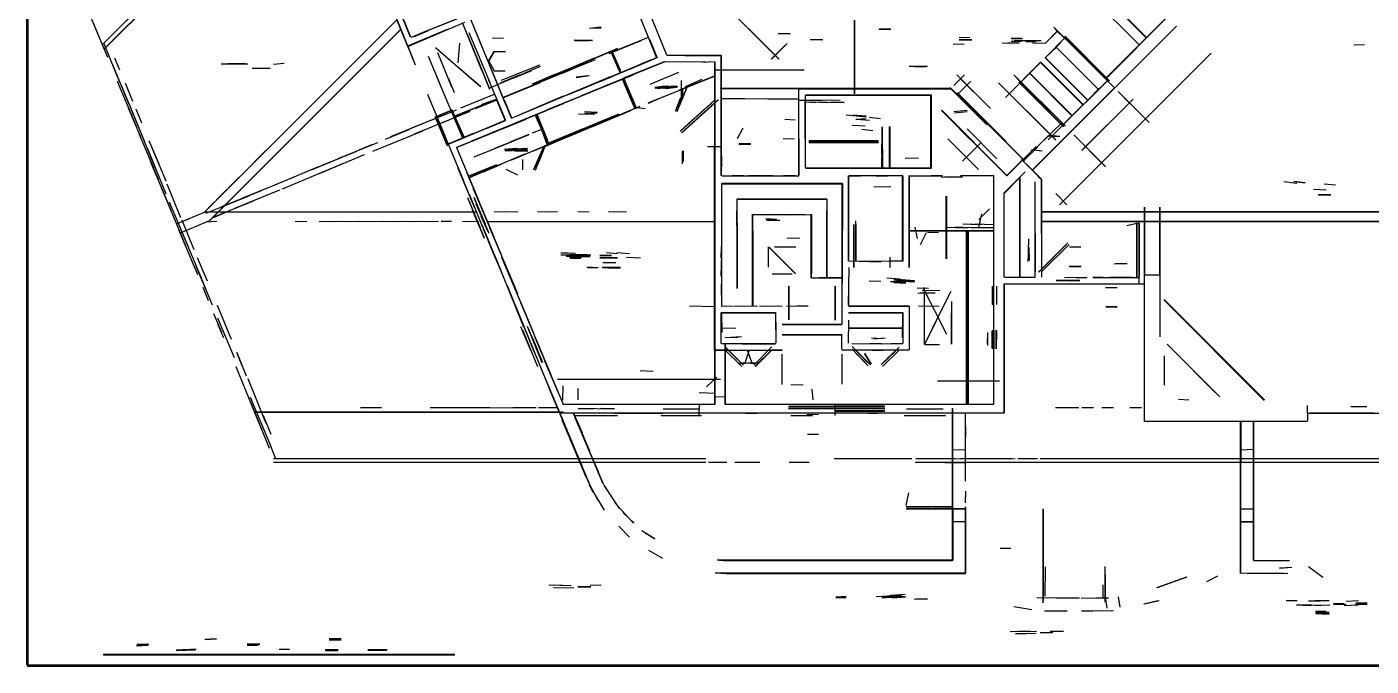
# Model space of a CAD drawing. Header units: metres. Extents: x 374 to 10618, y 110 to 7016.
# Drawn here: x 374 to 6880, y 110 to 3206 of the extents above; entities that cross this region are included whole.
import ezdxf

# ---------------------------------------------------------------- set-up
doc = ezdxf.new("R2010")
doc.units = ezdxf.units.M
doc.layers.add('DETECTED-LINES', color=7, linetype='Continuous')

msp = doc.modelspace()

# ---------------------------------------------------------------- linework, layer by layer
at = {"layer": 'DETECTED-LINES'}
for p, q in [((374, 117), (374, 7010)), ((375, 117), (375, 7010)), ((376, 117), (376, 7016)), ((377, 117), (377, 7016)), ((378, 117), (378, 7016)), ((379, 117), (379, 7016)), ((380, 117), (380, 7016)), ((738, 3118), (1797, 4177)), ((747, 3097), (1812, 4162)), ((748, 3097), (1811, 4160)), ((5323, 3552), (5757, 3118)), ((2110, 3453), (2230, 3158)), ((5464, 3482), (5791, 3155)), ((5465, 3480), (5792, 3153)), ((3651, 3412), (4014, 3049)), ((3652, 3412), (4015, 3049)), ((641, 3352), (723, 3159)), ((2151, 3354), (2231, 3157)), ((3302, 3351), (3422, 3055)), ((739, 3118), (905, 3284)), ((2136, 3309), (2219, 3104)), ((2234, 3155), (2556, 3285)), ((2273, 3171), (2606, 3306)), ((3380, 3293), (3470, 3070)), ((5594, 2953), (5900, 3259)), ((5594, 2954), (5897, 3257)), ((5595, 2953), (5897, 3255)), ((695, 3223), (764, 3059)), ((836, 3184), (899, 3247)), ((1232, 2306), (2165, 3239)), ((1255, 2264), (2183, 3192)), ((1256, 2264), (2184, 3192)), ((2166, 3238), (2253, 3022)), ((2218, 3111), (2494, 3228)), ((2218, 3113), (2410, 3194)), ((2483, 3223), (2576, 2993)), ((2523, 3240), (2579, 3101)), ((2543, 3193), (2692, 2826)), ((3097, 3199), (3154, 3205)), ((3097, 3200), (3151, 3205)), ((3097, 3201), (3154, 3199)), ((3354, 3224), (3422, 3056)), ((4380, 2881), (4380, 3238)), ((4381, 2881), (4381, 3238)), ((4498, 3194), (4556, 3194)), ((4499, 3195), (4555, 3195)), ((4500, 3196), (4554, 3196)), ((5240, 2511), (5938, 3209)), ((5241, 2511), (5939, 3209)), ((5345, 3204), (5640, 2909)), ((5352, 3195), (5404, 3143)), ((747, 3125), (823, 2938)), ((2024, 3099), (2080, 3156)), ((2246, 3158), (2315, 3186)), ((2462, 3031), (2469, 3126)), ((2506, 3167), (2613, 2904)), ((2513, 3178), (2615, 2936)), ((2627, 3152), (2681, 3151)), ((3023, 3142), (3111, 3141)), ((3024, 3141), (3110, 3139)), ((3025, 3140), (3095, 3139)), ((3192, 3076), (3348, 3139)), ((3201, 3081), (3383, 3155)), ((3387, 3146), (3424, 3056)), ((3978, 3049), (4054, 3125)), ((4011, 3175), (4069, 3173)), ((4011, 3173), (4067, 3172)), ((4166, 3145), (4226, 3145)), ((4166, 3144), (4227, 3143)), ((4887, 3155), (4938, 3154)), ((4887, 3144), (4948, 3144)), ((4887, 3143), (4948, 3143)), ((5094, 3128), (5177, 3127)), ((5121, 3129), (5177, 3129)), ((5138, 3151), (5188, 3151)), ((5138, 3150), (5193, 3150)), ((5138, 3137), (5188, 3136)), ((5153, 3139), (5284, 3139)), ((5161, 3140), (5284, 3140)), ((5209, 3133), (5259, 3134)), ((5242, 3129), (5305, 3127)), ((5243, 3128), (5304, 3126)), ((5302, 3125), (5361, 3184)), ((5302, 3056), (5401, 3155)), ((5304, 3057), (5379, 3130)), ((5306, 3128), (5364, 3186)), ((5397, 3159), (5613, 2943)), ((5398, 3160), (5614, 2944)), ((5399, 3160), (5614, 2945)), ((2218, 3112), (2254, 3022)), ((2317, 3063), (2375, 2925)), ((2352, 3105), (2570, 2916)), ((2362, 3082), (2430, 2915)), ((2606, 3036), (2635, 3087)), ((2608, 3037), (2637, 3087)), ((2634, 3086), (2690, 3087)), ((2824, 2928), (3235, 3103)), ((2884, 2953), (3235, 3102)), ((2988, 2996), (3234, 3100)), ((3200, 3084), (3246, 2982)), ((3209, 3082), (3246, 2998)), ((3211, 3074), (3249, 2983)), ((3471, 3069), (3735, 3069)), ((3471, 3068), (3735, 3068)), ((3558, 3067), (3737, 3067)), ((3735, 2485), (3735, 3067)), ((3736, 2484), (3736, 3069)), ((3977, 3049), (4043, 3115)), ((4857, 3123), (4911, 3122)), ((5305, 3057), (5358, 3108)), ((5356, 3108), (5561, 2903)), ((5372, 2343), (6107, 3078)), ((5372, 2344), (6106, 3078)), ((6799, 3119), (6849, 3120)), ((789, 3024), (867, 2832)), ((798, 3056), (822, 2998)), ((1315, 3027), (1443, 3027)), ((1346, 3028), (1429, 3029)), ((1465, 3005), (1552, 3006)), ((1567, 3025), (1619, 3029)), ((1723, 2798), (1931, 3006)), ((2456, 3016), (2571, 2916)), ((2556, 3046), (2608, 2917)), ((2608, 3042), (2636, 2992)), ((2612, 2909), (2860, 3015)), ((2617, 3013), (2718, 2765)), ((2634, 2993), (2689, 2992)), ((2672, 2948), (2857, 3022)), ((2699, 2958), (2857, 3021)), ((2727, 2957), (2818, 2995)), ((2821, 2929), (3034, 3019)), ((2828, 2931), (3121, 3055)), ((2959, 2980), (3127, 3048)), ((2966, 2982), (3020, 3004)), ((2996, 2878), (3310, 3011)), ((3044, 2898), (3397, 3047)), ((3058, 2873), (3420, 3020)), ((3153, 2943), (3423, 3057)), ((3169, 2919), (3463, 3038)), ((3263, 2958), (3461, 3038)), ((3292, 3001), (3424, 3057)), ((3452, 3036), (3616, 3038)), ((3454, 3037), (3558, 3038)), ((3544, 3036), (3661, 3038)), ((3645, 3035), (3697, 3038)), ((3703, 2998), (4137, 2998)), ((3703, 2997), (4137, 2997)), ((3704, 1378), (3704, 3038)), ((3705, 1380), (3705, 3037)), ((4645, 3016), (4733, 3016)), ((4646, 3015), (4734, 3015)), ((4672, 3013), (4725, 3014)), ((5111, 2863), (5282, 3034)), ((5111, 2864), (5281, 3034)), ((5280, 3034), (5487, 2827)), ((5280, 3033), (5485, 2828)), ((5283, 3033), (5487, 2829)), ((5302, 3055), (5507, 2850)), ((5303, 3057), (5510, 2850)), ((5303, 3056), (5508, 2851)), ((5303, 3055), (5508, 2850)), ((811, 2942), (903, 2724)), ((849, 2935), (885, 2846)), ((2359, 2962), (2483, 2668)), ((2415, 2955), (2442, 2888)), ((2608, 2949), (2691, 2754)), ((2670, 2936), (2759, 2973)), ((2676, 2864), (2972, 2984)), ((2677, 2862), (2859, 2936)), ((2821, 2930), (2935, 2978)), ((2846, 2816), (3199, 2965)), ((2894, 2805), (3205, 2931)), ((2942, 2825), (3309, 2974)), ((3032, 2961), (3097, 2970)), ((3032, 2964), (3088, 2970)), ((3256, 2954), (3318, 2808)), ((3258, 2952), (3319, 2809)), ((3262, 2958), (3325, 2811)), ((3263, 2954), (3324, 2811)), ((3263, 2952), (3316, 2823)), ((3265, 2930), (3316, 2808)), ((3381, 2837), (3703, 2967)), ((3391, 2928), (3529, 2986)), ((3533, 2900), (3703, 2969)), ((3543, 2846), (3543, 2946)), ((3562, 2917), (3642, 2952)), ((4860, 2922), (4912, 2974)), ((4875, 2974), (5038, 2811)), ((4875, 2875), (4943, 2943)), ((4895, 2953), (5023, 2825)), ((5077, 2935), (5355, 2657)), ((5151, 2974), (5401, 2724)), ((5162, 2961), (5330, 2793)), ((5176, 2939), (5392, 2723)), ((5176, 2937), (5390, 2723)), ((5177, 2939), (5393, 2723)), ((5228, 2981), (5433, 2776)), ((5228, 2979), (5431, 2776)), ((5317, 2658), (5609, 2950)), ((5498, 2838), (5608, 2948)), ((5539, 2882), (5596, 2938)), ((831, 2923), (920, 2704)), ((2313, 2879), (2401, 2670)), ((2474, 2814), (2638, 2880)), ((2719, 2764), (2972, 2871)), ((2739, 2741), (3099, 2887)), ((2747, 2775), (3100, 2924)), ((3414, 2914), (3464, 2920)), ((3414, 2913), (3478, 2920)), ((3414, 2912), (3482, 2920)), ((3415, 2908), (3518, 2920)), ((3415, 2909), (3505, 2920)), ((3425, 2910), (3510, 2920)), ((3425, 2907), (3525, 2919)), ((3455, 2908), (3517, 2917)), ((3465, 2907), (3521, 2914)), ((3514, 2798), (3540, 2863)), ((3515, 2799), (3542, 2863)), ((3521, 2795), (3573, 2924)), ((3544, 2848), (3544, 2904)), ((3547, 2905), (3547, 2855)), ((3548, 2858), (3575, 2925)), ((3730, 2908), (4846, 2908)), ((3735, 2907), (4847, 2907)), ((4109, 2906), (4848, 2906)), ((4110, 2485), (4110, 2905)), ((4111, 2485), (4111, 2905)), ((4142, 2876), (4752, 2876)), ((4142, 2875), (4752, 2875)), ((4142, 2524), (4142, 2874)), ((4144, 2877), (4751, 2877)), ((4750, 2524), (4750, 2874)), ((4751, 2524), (4751, 2874)), ((4752, 2524), (4752, 2874)), ((4841, 2912), (4982, 2771)), ((4843, 2909), (5021, 2731)), ((4849, 2905), (4921, 2833)), ((4876, 2886), (5203, 2559)), ((4878, 2886), (5114, 2650)), ((5425, 2697), (5639, 2911)), ((5656, 2893), (5713, 2834)), ((5685, 2864), (5807, 2742)), ((864, 2843), (941, 2653)), ((864, 2814), (924, 2673)), ((901, 2808), (928, 2741)), ((2238, 2716), (2454, 2804)), ((2351, 2770), (2433, 2803)), ((2352, 2768), (2434, 2803)), ((2424, 2806), (2482, 2669)), ((2431, 2804), (2491, 2669)), ((2438, 2771), (2648, 2856)), ((2439, 2772), (2647, 2856)), ((2439, 2770), (2565, 2821)), ((2527, 2653), (2889, 2800)), ((2546, 2810), (2650, 2852)), ((2575, 2829), (2640, 2854)), ((2621, 2692), (2971, 2834)), ((2647, 2853), (2688, 2755)), ((2684, 2852), (2719, 2765)), ((2873, 2623), (3318, 2812)), ((3004, 2678), (3343, 2821)), ((3108, 2721), (3298, 2801)), ((3312, 2816), (3367, 2811)), ((3383, 2836), (3434, 2858)), ((3537, 2700), (3706, 2852)), ((3542, 2693), (3719, 2852)), ((3544, 2692), (3722, 2852)), ((3617, 2773), (3701, 2849)), ((3737, 2858), (3847, 2858)), ((3848, 2858), (3961, 2857)), ((3962, 2857), (4112, 2857)), ((4111, 2852), (4282, 2850)), ((4112, 2851), (4225, 2850)), ((4112, 2850), (4165, 2850)), ((4141, 2663), (4141, 2849)), ((4141, 2843), (4191, 2840)), ((4163, 2842), (4251, 2840)), ((4167, 2842), (4330, 2840)), ((4180, 2852), (4310, 2850)), ((4266, 2842), (4328, 2841)), ((4272, 2842), (4330, 2841)), ((4801, 2802), (5119, 2484)), ((4801, 2801), (5118, 2484)), ((4802, 2802), (5118, 2486)), ((4861, 2796), (4926, 2802)), ((4902, 2859), (4957, 2803)), ((4910, 2849), (5202, 2557)), ((5211, 2802), (5355, 2658)), ((5387, 2730), (5487, 2830)), ((5480, 2608), (5728, 2856)), ((5480, 2607), (5729, 2856)), ((905, 2744), (994, 2525)), ((2136, 2674), (2402, 2782)), ((2250, 2687), (2418, 2755)), ((2351, 2769), (2410, 2629)), ((2352, 2771), (2392, 2673)), ((2353, 2730), (2519, 2797)), ((2353, 2770), (2409, 2633)), ((2356, 2773), (2486, 2465)), ((2364, 2734), (2409, 2629)), ((2406, 2634), (2689, 2754)), ((2441, 2778), (2489, 2670)), ((2442, 2770), (2495, 2792)), ((2442, 2774), (2487, 2669)), ((2455, 2623), (2790, 2759)), ((2462, 2657), (2689, 2753)), ((2504, 2674), (2691, 2753)), ((2598, 2713), (2690, 2752)), ((2823, 2604), (3183, 2756)), ((2836, 2773), (2867, 2706)), ((2837, 2780), (2893, 2635)), ((2840, 2783), (2899, 2638)), ((2841, 2783), (2901, 2636)), ((2844, 2779), (2894, 2655)), ((3023, 2694), (3239, 2785)), ((3044, 2785), (3121, 2783)), ((3073, 2795), (3136, 2793)), ((3075, 2790), (3133, 2788)), ((3127, 2737), (3217, 2774)), ((3536, 2701), (3611, 2769)), ((3579, 2737), (3630, 2786)), ((4042, 2759), (4092, 2756)), ((4340, 2779), (4436, 2770)), ((4370, 2777), (4436, 2772)), ((4372, 2779), (4436, 2774)), ((4386, 2758), (4436, 2762)), ((4386, 2759), (4452, 2754)), ((4452, 2769), (4505, 2762)), ((4864, 2790), (4926, 2796)), ((5297, 2657), (5383, 2741)), ((917, 2686), (1009, 2468)), ((2049, 2604), (2290, 2702)), ((2110, 2662), (2227, 2710)), ((2406, 2636), (2535, 2690)), ((2454, 2622), (2691, 2718)), ((2640, 2618), (2805, 2685)), ((2717, 2650), (2806, 2686)), ((2722, 2562), (3072, 2710)), ((2822, 2692), (2872, 2712)), ((2868, 2705), (2888, 2650)), ((2892, 2640), (3063, 2712)), ((3030, 2691), (3085, 2714)), ((3814, 2665), (3841, 2716)), ((4369, 2730), (4432, 2726)), ((4416, 2710), (4469, 2704)), ((4512, 2721), (4515, 2524)), ((4512, 2524), (4515, 2720)), ((4550, 2524), (4550, 2723)), ((4551, 2524), (4551, 2723)), ((4552, 2524), (4552, 2722)), ((4553, 2524), (4553, 2723)), ((4888, 2712), (4942, 2658)), ((4925, 2711), (5069, 2567)), ((5243, 2604), (5345, 2703)), ((5316, 2678), (5371, 2675)), ((5320, 2680), (5372, 2676)), ((5321, 2681), (5373, 2677)), ((5441, 2683), (5595, 2529)), ((5441, 2682), (5594, 2529)), ((958, 2616), (1047, 2397)), ((964, 2655), (1012, 2542)), ((975, 2628), (1046, 2460)), ((1476, 2552), (1533, 2608)), ((1803, 2536), (1971, 2604)), ((1880, 2568), (2073, 2646)), ((1982, 2610), (2049, 2637)), ((2453, 2621), (2557, 2374)), ((2539, 2576), (2731, 2654)), ((2617, 2607), (2678, 2632)), ((2686, 2614), (2740, 2618)), ((2687, 2613), (2748, 2618)), ((2688, 2609), (2795, 2618)), ((2688, 2608), (2797, 2618)), ((2688, 2607), (2797, 2617)), ((2689, 2605), (2790, 2614)), ((2704, 2605), (2791, 2613)), ((2728, 2606), (2797, 2612)), ((2728, 2605), (2797, 2611)), ((2732, 2614), (2783, 2618)), ((2739, 2605), (2798, 2606)), ((2828, 2517), (2877, 2626)), ((2836, 2512), (2882, 2632)), ((2854, 2554), (2882, 2628)), ((3547, 2543), (3547, 2606)), ((3548, 2544), (3548, 2606)), ((3550, 2605), (3551, 2554)), ((3668, 2627), (3734, 2627)), ((3675, 2626), (3737, 2626)), ((3703, 1641), (3703, 2627)), ((3820, 2640), (3878, 2640)), ((3820, 2639), (3878, 2639)), ((3820, 2637), (3878, 2637)), ((4035, 2665), (4090, 2664)), ((4112, 2485), (4112, 2665)), ((4159, 2653), (4496, 2653)), ((4159, 2652), (4496, 2652)), ((4159, 2647), (4496, 2647)), ((4159, 2646), (4496, 2646)), ((4160, 2654), (4495, 2654)), ((4161, 2655), (4494, 2655)), ((4512, 2585), (4512, 2638)), ((4515, 2614), (4515, 2558)), ((4832, 2663), (4980, 2515)), ((4903, 2556), (4993, 2646)), ((5117, 2484), (5259, 2626)), ((5119, 2485), (5260, 2626)), ((5196, 2556), (5267, 2625)), ((5236, 2612), (5289, 2606)), ((5236, 2611), (5287, 2606)), ((971, 2556), (1073, 2314)), ((1752, 2514), (1892, 2571)), ((1791, 2496), (1907, 2545)), ((1816, 2506), (2008, 2587)), ((2510, 2483), (2649, 2539)), ((2513, 2475), (2785, 2590)), ((2584, 2504), (2671, 2541)), ((2720, 2562), (2808, 2599)), ((2775, 2513), (2775, 2563)), ((2828, 2514), (2866, 2599)), ((3737, 2527), (3737, 2579)), ((4625, 2570), (4690, 2571)), ((5119, 2487), (5198, 2566)), ((5189, 2564), (5270, 2481)), ((5189, 2563), (5238, 2513)), ((5213, 2541), (5284, 2470)), ((1350, 2426), (1402, 2477)), ((1574, 2441), (1664, 2478)), ((1599, 2450), (1791, 2531)), ((1611, 2421), (1853, 2523)), ((2460, 2521), (2541, 2329)), ((2461, 2523), (2510, 2404)), ((2503, 2499), (2634, 2189)), ((2512, 2476), (2656, 2537)), ((2539, 2489), (2589, 2510)), ((2693, 2516), (2749, 2489)), ((3737, 2484), (4111, 2484)), ((3788, 2485), (3844, 2485)), ((3867, 2485), (3923, 2485)), ((3927, 2485), (3983, 2485)), ((4036, 2485), (4092, 2485)), ((4142, 2523), (4752, 2523)), ((4142, 2522), (4752, 2522)), ((4144, 2521), (4751, 2521)), ((4351, 2072), (4351, 2484)), ((4352, 2485), (4614, 2485)), ((4352, 2071), (4352, 2484)), ((4353, 2071), (4353, 2484)), ((4354, 2484), (4409, 2484)), ((4484, 2484), (4540, 2484)), ((4613, 2071), (4613, 2484)), ((4614, 2071), (4614, 2484)), ((4615, 2073), (4615, 2484)), ((4644, 2484), (4806, 2484)), ((4644, 2040), (4644, 2483)), ((4645, 2040), (4645, 2485)), ((4646, 2041), (4646, 2485)), ((4750, 2485), (4806, 2485)), ((4799, 2479), (4900, 2477)), ((4816, 2480), (4902, 2479)), ((4893, 2485), (5053, 2485)), ((5054, 1379), (5054, 2485)), ((5055, 1379), (5055, 2484)), ((5104, 2402), (5204, 2502)), ((5156, 2452), (5206, 2503)), ((5180, 1992), (5180, 2478)), ((5181, 1992), (5181, 2479)), ((5216, 2537), (5284, 2467)), ((1024, 2428), (1126, 2186)), ((1052, 2446), (1118, 2283)), ((1292, 2368), (1344, 2419)), ((1318, 2335), (1510, 2413)), ((1380, 2327), (1599, 2416)), ((1419, 2377), (1587, 2445)), ((2533, 2426), (2668, 2106)), ((3737, 1853), (3737, 2447)), ((3738, 2448), (4320, 2448)), ((3738, 2447), (4323, 2447)), ((3738, 2446), (4323, 2446)), ((3738, 2209), (3738, 2445)), ((4321, 1766), (4321, 2448)), ((4322, 1965), (4322, 2448)), ((4323, 2223), (4323, 2445)), ((4473, 2431), (4555, 2432)), ((5104, 2399), (5167, 2464)), ((5255, 1994), (5255, 2455)), ((5285, 2205), (5285, 2469)), ((5286, 1993), (5286, 2468)), ((5287, 1993), (5287, 2467)), ((6458, 2456), (6521, 2448)), ((6506, 2457), (6561, 2451)), ((6507, 2458), (6561, 2452)), ((6601, 2419), (6663, 2417)), ((6653, 2446), (6708, 2440)), ((1063, 2358), (1155, 2140)), ((1240, 2303), (1450, 2388)), ((1253, 2329), (1304, 2379)), ((1275, 2284), (1471, 2363)), ((2506, 2380), (2566, 2238)), ((2506, 2379), (2588, 2184)), ((2515, 2395), (2642, 2082)), ((2537, 2380), (2610, 2206)), ((2538, 2381), (2592, 2252)), ((2547, 2349), (2606, 2215)), ((3811, 2371), (4247, 2371)), ((3812, 1938), (3812, 2372)), ((3813, 2372), (4246, 2372)), ((4247, 1992), (4247, 2370)), ((4824, 2083), (4824, 2385)), ((4825, 2083), (4825, 2386)), ((4826, 2083), (4826, 2386)), ((4827, 2084), (4827, 2385)), ((5105, 1993), (5105, 2404)), ((5354, 2399), (5408, 2344)), ((6624, 2392), (6685, 2392)), ((6627, 2393), (6686, 2393)), ((1148, 2273), (1242, 2311)), ((1236, 2310), (2549, 2310)), ((1277, 2283), (1345, 2311)), ((2530, 2320), (2588, 2183)), ((2572, 2289), (2605, 2214)), ((2636, 2310), (2691, 2311)), ((2694, 2311), (2750, 2310)), ((2846, 2311), (2902, 2310)), ((2887, 2311), (2943, 2310)), ((3040, 2311), (3096, 2310)), ((3190, 2311), (3246, 2310)), ((3220, 2311), (3276, 2310)), ((3811, 2245), (3811, 2315)), ((3885, 2296), (4037, 2298)), ((3886, 1952), (3886, 2297)), ((3887, 1852), (3887, 2298)), ((3888, 1852), (3888, 2298)), ((3889, 2297), (3985, 2298)), ((3936, 2296), (4107, 2298)), ((3994, 2296), (4139, 2298)), ((4061, 2296), (4169, 2297)), ((4170, 1991), (4170, 2298)), ((4171, 1990), (4171, 2298)), ((4172, 1992), (4172, 2298)), ((4173, 2014), (4173, 2297)), ((4246, 1992), (4246, 2315)), ((4981, 2234), (4997, 2300)), ((4982, 2272), (5034, 2324)), ((5286, 2311), (9115, 2311)), ((5288, 2310), (9114, 2310)), ((5783, 2005), (5783, 2332)), ((5784, 1294), (5784, 2333)), ((5785, 2004), (5785, 2333)), ((5858, 2004), (5858, 2333)), ((5859, 1704), (5859, 2333)), ((5860, 2005), (5860, 2332)), ((1098, 2251), (1161, 2277)), ((1108, 2225), (1200, 2007)), ((1117, 2208), (1254, 2266)), ((1117, 2228), (1217, 1991)), ((1124, 2271), (1182, 2128)), ((1241, 2262), (1294, 2264)), ((1672, 2264), (1729, 2263)), ((1789, 2263), (1902, 2264)), ((1867, 2263), (1980, 2264)), ((1981, 2263), (2094, 2264)), ((2094, 2263), (2207, 2264)), ((2155, 2263), (2268, 2264)), ((2241, 2263), (2367, 2265)), ((2379, 2264), (2429, 2264)), ((2482, 2263), (2562, 2264)), ((2577, 2244), (2613, 2158)), ((2601, 2263), (3705, 2263)), ((2613, 2234), (2748, 1914)), ((3813, 1938), (3813, 2257)), ((3889, 1852), (3889, 2218)), ((3951, 2277), (4003, 2275)), ((3952, 2275), (4004, 2273)), ((3952, 2274), (4004, 2272)), ((3952, 2273), (4019, 2270)), ((3955, 2270), (4017, 2268)), ((4376, 2040), (4376, 2247)), ((4377, 2040), (4377, 2248)), ((4378, 2041), (4378, 2248)), ((4386, 2071), (4386, 2266)), ((4387, 2071), (4387, 2266)), ((4388, 2071), (4388, 2248)), ((4646, 2219), (5053, 2219)), ((4646, 2218), (5053, 2218)), ((4672, 2236), (4684, 2181)), ((4828, 2236), (4927, 2233)), ((4828, 2235), (4905, 2232)), ((4865, 2237), (4986, 2233)), ((4901, 2236), (5006, 2233)), ((4904, 2251), (4981, 2248)), ((4906, 2220), (5053, 2220)), ((4913, 2251), (4997, 2249)), ((4922, 1379), (4922, 2220)), ((4923, 1379), (4923, 2220)), ((4924, 1379), (4924, 2220)), ((4925, 1377), (4925, 2220)), ((4930, 1379), (4930, 2220)), ((4931, 1379), (4931, 2220)), ((4934, 2236), (5053, 2232)), ((4962, 2251), (5053, 2248)), ((4968, 2252), (5053, 2249)), ((4974, 2236), (5056, 2234)), ((5285, 2264), (9116, 2264)), ((5285, 2263), (7484, 2263)), ((5698, 2244), (5755, 2256)), ((5747, 1993), (5747, 2256)), ((5748, 1993), (5748, 2256)), ((5757, 1993), (5757, 2256)), ((5758, 1963), (5758, 2256)), ((5759, 1993), (5759, 2255)), ((1119, 2202), (1142, 2146)), ((2595, 2199), (2648, 2072)), ((4052, 2184), (4116, 2183)), ((4320, 1765), (4320, 2156)), ((4700, 2152), (4729, 2209)), ((4733, 2211), (4787, 2209)), ((5222, 2121), (5224, 2179)), ((5256, 2019), (5256, 2207)), ((5270, 2018), (5412, 2160)), ((5272, 2018), (5404, 2150)), ((5284, 2017), (5419, 2152)), ((1199, 2088), (1247, 1975)), ((2626, 2122), (2682, 1988)), ((2642, 2088), (2778, 1753)), ((2672, 2091), (2806, 1774)), ((2958, 2112), (3016, 2109)), ((2958, 2101), (3102, 2101)), ((2959, 2113), (3030, 2109)), ((2984, 2095), (3100, 2095)), ((2999, 2094), (3101, 2094)), ((2999, 2093), (3059, 2093)), ((3000, 2102), (3103, 2102)), ((3000, 2092), (3058, 2092)), ((3000, 2091), (3058, 2090)), ((3002, 2104), (3086, 2104)), ((3002, 2089), (3057, 2088)), ((3004, 2086), (3056, 2086)), ((3013, 2098), (3099, 2096)), ((3013, 2096), (3070, 2096)), ((3014, 2098), (3083, 2098)), ((3046, 2100), (3098, 2098)), ((3148, 2100), (3203, 2100)), ((3148, 2099), (3203, 2099)), ((3148, 2089), (3232, 2089)), ((3148, 2088), (3232, 2088)), ((3148, 2087), (3232, 2087)), ((3179, 2113), (3232, 2108)), ((3229, 2113), (3291, 2108)), ((3276, 2091), (3344, 2087)), ((3735, 2085), (3736, 2140)), ((3963, 2042), (3964, 2141)), ((3965, 2140), (4094, 2011)), ((3965, 2139), (4095, 2009)), ((3993, 2141), (4056, 2140)), ((4001, 2141), (4096, 2140)), ((4552, 2040), (4552, 2090)), ((5221, 2069), (5223, 2138)), ((5224, 2137), (5225, 2074)), ((5421, 2140), (5476, 2140)), ((1190, 2052), (1271, 1860)), ((1201, 2027), (1239, 1938)), ((3085, 2043), (3139, 2041)), ((3088, 2040), (3139, 2040)), ((3159, 2042), (3247, 2042)), ((3160, 2041), (3248, 2041)), ((3161, 2065), (3225, 2064)), ((3161, 2040), (3248, 2040)), ((3186, 2039), (3247, 2039)), ((3735, 2074), (3736, 1963)), ((3735, 1998), (3736, 2052)), ((4351, 1858), (4354, 2041)), ((4354, 2073), (4514, 2071)), ((4402, 2071), (4507, 2070)), ((4452, 2069), (4508, 2068)), ((4511, 2072), (4612, 2071)), ((4550, 2073), (4615, 2072)), ((5419, 2047), (5477, 2046)), ((5421, 2045), (5476, 2045)), ((5635, 2058), (5699, 2059)), ((5645, 2060), (5698, 2060)), ((2698, 1953), (2829, 1631)), ((2704, 2014), (2825, 1727)), ((3735, 1958), (3736, 1853)), ((3981, 2010), (4037, 2009)), ((4023, 2010), (4079, 2009)), ((4172, 1991), (4319, 1991)), ((4172, 1990), (4319, 1990)), ((4209, 1992), (4319, 1993)), ((4352, 1855), (4353, 1956)), ((4451, 1976), (4507, 1974)), ((4537, 1990), (4600, 1985)), ((4554, 1974), (4629, 1971)), ((4554, 1972), (4628, 1970)), ((4570, 1970), (4628, 1968)), ((4571, 1981), (4670, 1973)), ((4571, 1968), (4627, 1966)), ((4572, 1986), (4668, 1978)), ((4572, 1984), (4643, 1978)), ((4572, 1983), (4631, 1978)), ((4572, 1982), (4628, 1978)), ((4572, 1967), (4627, 1965)), ((4583, 1976), (4670, 1977)), ((4583, 1975), (4672, 1971)), ((5104, 1993), (5255, 1993)), ((5104, 1334), (5104, 1961)), ((5105, 1962), (5783, 1962)), ((5105, 1961), (5783, 1961)), ((5105, 1335), (5105, 1960)), ((5106, 1338), (5106, 1962)), ((5356, 1978), (5420, 1975)), ((5357, 1979), (5471, 1979)), ((5364, 1978), (5432, 1975)), ((5380, 1978), (5455, 1975)), ((5397, 1992), (5506, 1993)), ((5401, 1978), (5471, 1975)), ((5453, 1992), (5506, 1992)), ((5534, 1993), (5584, 1993)), ((5534, 1992), (5758, 1992)), ((5617, 1993), (5669, 1993)), ((5670, 1993), (5726, 1993)), ((5786, 2004), (5857, 2004)), ((1225, 1945), (1252, 1881)), ((2708, 1927), (2777, 1756)), ((4062, 1787), (4062, 1950)), ((4063, 1787), (4063, 1950)), ((4287, 1786), (4287, 1950)), ((4288, 1786), (4288, 1950)), ((4353, 1855), (4353, 1907)), ((4684, 1942), (4738, 1941)), ((4686, 1916), (4770, 1919)), ((4697, 1920), (4771, 1918)), ((4708, 1929), (4793, 1930)), ((4711, 1943), (4826, 1717)), ((4715, 1916), (4771, 1917)), ((4718, 1668), (4718, 1943)), ((4719, 1667), (4719, 1943)), ((4759, 1749), (4848, 1925)), ((5048, 1861), (5048, 1949)), ((5050, 1860), (5050, 1950)), ((5067, 1950), (5068, 1861)), ((5069, 1864), (5069, 1943)), ((5595, 1943), (5652, 1944)), ((5596, 1944), (5651, 1945)), ((1295, 1858), (1362, 1694)), ((2739, 1854), (2840, 1605)), ((2763, 1871), (2909, 1525)), ((2784, 1822), (2812, 1757)), ((3582, 1855), (3706, 1852)), ((3735, 1854), (3793, 1853)), ((3735, 1672), (3735, 1822)), ((3736, 1823), (3998, 1823)), ((3736, 1822), (3737, 1726)), ((3737, 1822), (3997, 1822)), ((3797, 1854), (3910, 1853)), ((3835, 1853), (3891, 1854)), ((3920, 1854), (4030, 1853)), ((3954, 1853), (4010, 1854)), ((3998, 1822), (3999, 1729)), ((4050, 1854), (4142, 1853)), ((4100, 1854), (4156, 1854)), ((4351, 1854), (4645, 1854)), ((4351, 1822), (4615, 1822)), ((4352, 1853), (4646, 1853)), ((4646, 1641), (4646, 1852)), ((4689, 1854), (4790, 1853)), ((4851, 1669), (4851, 1876)), ((5596, 1851), (5652, 1851)), ((5597, 1850), (5651, 1850)), ((5877, 1883), (6363, 1397)), ((5878, 1884), (6364, 1398)), ((5878, 1883), (6363, 1398)), ((5879, 1884), (6364, 1399)), ((5880, 1884), (6364, 1400)), ((1278, 1817), (1316, 1727)), ((1296, 1796), (1377, 1604)), ((1299, 1765), (1326, 1700)), ((2795, 1757), (2866, 1581)), ((3737, 1821), (3999, 1821)), ((3997, 1801), (3999, 1674)), ((4029, 1766), (4319, 1766)), ((4030, 1765), (4319, 1765)), ((4351, 1821), (4615, 1821)), ((4351, 1674), (4352, 1786)), ((4613, 1701), (4614, 1814)), ((4615, 1672), (4615, 1820)), ((4720, 1670), (4775, 1779)), ((4850, 1669), (4850, 1821)), ((2764, 1755), (2814, 1636)), ((2773, 1738), (2845, 1561)), ((2796, 1756), (2869, 1582)), ((2804, 1735), (2868, 1582)), ((2804, 1696), (2911, 1432)), ((2814, 1716), (2845, 1641)), ((2833, 1703), (2970, 1378)), ((3736, 1748), (3806, 1747)), ((3753, 1703), (3817, 1701)), ((3782, 1703), (3833, 1706)), ((4029, 1716), (4321, 1716)), ((4029, 1715), (4321, 1715)), ((4319, 1643), (4319, 1714)), ((4351, 1748), (4614, 1748)), ((4351, 1747), (4614, 1747)), ((4462, 1699), (4514, 1697)), ((4473, 1695), (4529, 1699)), ((5024, 1670), (5025, 1725)), ((5025, 1663), (5026, 1723)), ((5047, 1649), (5047, 1733)), ((5049, 1647), (5049, 1737)), ((5056, 1647), (5056, 1737)), ((5066, 1647), (5066, 1737)), ((5067, 1647), (5067, 1737)), ((5068, 1647), (5069, 1736)), ((1389, 1630), (1415, 1566)), ((1391, 1628), (1436, 1515)), ((2825, 1683), (2867, 1582)), ((3706, 1642), (3769, 1642)), ((3706, 1640), (4029, 1640)), ((3736, 1673), (3999, 1673)), ((3736, 1672), (3999, 1672)), ((3753, 1657), (3842, 1568)), ((3753, 1642), (3834, 1561)), ((3754, 1379), (3754, 1671)), ((3755, 1379), (3755, 1673)), ((3761, 1648), (3815, 1593)), ((3837, 1671), (3996, 1671)), ((3851, 1579), (3872, 1641)), ((3861, 1641), (3883, 1577)), ((3892, 1568), (3980, 1656)), ((3899, 1561), (3981, 1643)), ((3900, 1561), (3981, 1642)), ((3901, 1561), (3982, 1642)), ((3901, 1564), (3976, 1639)), ((3980, 1641), (4030, 1643)), ((4319, 1641), (4645, 1641)), ((4367, 1673), (4512, 1671)), ((4369, 1658), (4458, 1569)), ((4369, 1657), (4443, 1581)), ((4369, 1645), (4431, 1579)), ((4453, 1671), (4597, 1673)), ((4453, 1673), (4509, 1673)), ((4467, 1638), (4519, 1640)), ((4509, 1570), (4596, 1654)), ((4510, 1570), (4576, 1634)), ((4516, 1561), (4594, 1639)), ((4537, 1598), (4596, 1655)), ((4557, 1672), (4613, 1672)), ((4720, 1668), (4791, 1667)), ((5894, 1669), (6149, 1414)), ((5914, 1648), (6128, 1434)), ((2880, 1589), (2969, 1378)), ((3817, 1577), (3906, 1580)), ((3818, 1576), (3920, 1580)), ((3828, 1580), (3901, 1575)), ((4029, 1473), (4029, 1621)), ((4030, 1473), (4030, 1621)), ((4320, 1534), (4321, 1621)), ((4320, 1475), (4321, 1588)), ((4391, 1622), (4446, 1564)), ((4428, 1625), (4460, 1573)), ((4428, 1623), (4459, 1572)), ((5880, 1471), (5880, 1613)), ((1385, 1561), (1464, 1367)), ((1443, 1502), (1531, 1286)), ((2859, 1561), (2977, 1281)), ((2942, 1500), (3732, 1500)), ((2942, 1499), (3732, 1499)), ((3343, 1542), (3406, 1539)), ((3663, 1462), (3713, 1509)), ((2887, 1492), (3020, 1177)), ((2904, 1450), (3058, 1085)), ((2968, 1398), (2969, 1468)), ((3043, 1399), (3043, 1455)), ((3628, 1435), (3706, 1432)), ((4072, 1474), (4132, 1472)), ((4173, 1451), (4179, 1399)), ((4781, 1492), (5082, 1492)), ((4781, 1491), (5082, 1491)), ((1455, 1412), (1557, 1170)), ((1459, 1382), (1547, 1166)), ((1460, 1379), (1514, 1245)), ((2967, 1379), (3705, 1379)), ((3628, 1324), (3630, 1378)), ((3703, 1414), (3753, 1415)), ((3753, 1379), (4180, 1379)), ((3754, 1378), (5055, 1378)), ((4061, 1368), (4526, 1368)), ((4061, 1367), (4526, 1367)), ((4062, 1369), (4525, 1369)), ((4174, 1380), (4237, 1379)), ((4286, 1370), (4523, 1370)), ((4287, 1323), (4287, 1379)), ((4352, 1379), (4408, 1379)), ((4435, 1379), (4491, 1379)), ((4661, 1379), (4717, 1379)), ((5948, 1402), (5998, 1399)), ((6571, 1372), (6572, 1298)), ((6783, 1368), (6860, 1367)), ((1475, 1341), (2969, 1341)), ((1476, 1340), (2968, 1340)), ((1517, 1324), (1554, 1234)), ((1989, 1362), (2045, 1362)), ((2013, 1363), (2091, 1362)), ((2326, 1362), (2438, 1363)), ((2430, 1362), (2543, 1363)), ((2504, 1362), (2617, 1363)), ((2619, 1363), (2742, 1361)), ((2726, 1363), (2839, 1362)), ((2850, 1363), (2940, 1362)), ((2948, 1343), (3114, 952)), ((2951, 1337), (5106, 1337)), ((2951, 1336), (5106, 1336)), ((2964, 1303), (3110, 959)), ((3018, 1335), (3068, 1222)), ((3020, 1335), (3062, 1239)), ((3023, 1324), (3232, 1324)), ((3024, 1323), (3231, 1323)), ((3027, 1314), (3165, 989)), ((3042, 1357), (3117, 1356)), ((3043, 1359), (3219, 1356)), ((3150, 1359), (3219, 1358)), ((3218, 1335), (3454, 1335)), ((3443, 1323), (3640, 1323)), ((3453, 1356), (3630, 1356)), ((3853, 1335), (3909, 1335)), ((4061, 1359), (4526, 1359)), ((4061, 1358), (4526, 1358)), ((4062, 1357), (4526, 1357)), ((4072, 1323), (4123, 1324)), ((4095, 1323), (4152, 1325)), ((4124, 1323), (4177, 1324)), ((4150, 1328), (4206, 1330)), ((4286, 1348), (4526, 1348)), ((4286, 1347), (4526, 1347)), ((4287, 1346), (4525, 1346)), ((4287, 1345), (4524, 1345)), ((4444, 1335), (4495, 1335)), ((4621, 1324), (4820, 1324)), ((4632, 1356), (4809, 1356)), ((4855, 622), (4855, 1359)), ((4856, 622), (4856, 1356)), ((4918, 1005), (4918, 1335)), ((5353, 1363), (5466, 1362)), ((5481, 1363), (5536, 1362)), ((5577, 1363), (5633, 1362)), ((5713, 1363), (5769, 1362)), ((6571, 1335), (7537, 1335)), ((6585, 1337), (6698, 1336)), ((6663, 1337), (6776, 1336)), ((6729, 1337), (6836, 1336)), ((6780, 1337), (6893, 1336)), ((3040, 1284), (3098, 1152)), ((4917, 1271), (4917, 1220)), ((5785, 1296), (6572, 1296)), ((6248, 1096), (6248, 1297)), ((6249, 559), (6249, 1297)), ((6250, 559), (6250, 1297)), ((6251, 1095), (6251, 1297)), ((6311, 1095), (6311, 1295)), ((6312, 623), (6312, 1295)), ((6313, 623), (6313, 1295)), ((1551, 1180), (1578, 1115)), ((3002, 1211), (3080, 1027)), ((3063, 1227), (3160, 998)), ((4152, 1234), (4206, 1234)), ((1568, 1116), (3661, 1116)), ((2325, 1115), (2381, 1115)), ((3102, 1138), (3139, 1053)), ((4281, 1116), (4658, 1116)), ((4281, 1115), (4658, 1115)), ((4676, 1115), (4728, 1116)), ((4711, 1115), (4767, 1116)), ((4754, 1115), (4867, 1116)), ((4854, 1158), (4919, 1159)), ((4857, 1114), (4920, 1117)), ((4891, 1115), (5004, 1116)), ((4948, 1115), (5061, 1116)), ((5029, 1115), (5142, 1116)), ((5102, 1114), (5157, 1115)), ((5170, 1115), (5266, 1116)), ((5278, 1116), (9114, 1116)), ((5278, 1115), (9114, 1115)), ((6252, 1158), (6310, 1160)), ((1568, 1098), (3661, 1098)), ((3674, 1097), (3762, 1098)), ((3800, 1098), (3855, 1098)), ((3810, 1097), (3922, 1098)), ((4064, 1097), (4160, 1098)), ((4674, 1098), (9114, 1098)), ((4674, 1097), (9115, 1097)), ((4817, 1096), (4920, 1096)), ((3096, 987), (3169, 865)), ((3098, 990), (3137, 913)), ((3166, 987), (3204, 930)), ((3168, 983), (3241, 874)), ((4630, 888), (4643, 949)), ((4917, 901), (4919, 957)), ((3220, 901), (3308, 804)), ((3258, 854), (3313, 802)), ((4630, 883), (4854, 883)), ((4630, 882), (4726, 881)), ((4630, 873), (4920, 873)), ((4631, 872), (4920, 872)), ((4697, 882), (4753, 882)), ((4759, 882), (4853, 881)), ((4854, 625), (4854, 882)), ((4857, 625), (4857, 874)), ((4917, 563), (4917, 881)), ((4918, 563), (4918, 864)), ((4919, 563), (4919, 882)), ((5293, 417), (5293, 871)), ((5294, 425), (5294, 868)), ((6248, 873), (6311, 872)), ((6248, 872), (6311, 871)), ((3239, 787), (3291, 735)), ((4858, 810), (4918, 810)), ((6248, 810), (6311, 810)), ((6248, 809), (6311, 809)), ((3351, 767), (3413, 728)), ((3360, 760), (3413, 727)), ((3383, 672), (3451, 632)), ((5085, 681), (5137, 682)), ((3715, 624), (4857, 624)), ((3727, 623), (4857, 623)), ((3746, 622), (4854, 622)), ((5295, 436), (5295, 592)), ((5303, 591), (5303, 541)), ((5303, 448), (5305, 590)), ((5593, 429), (5593, 592)), ((5594, 420), (5594, 591)), ((6312, 622), (6485, 622)), ((6437, 586), (6496, 590)), ((6437, 585), (6496, 589)), ((6577, 592), (6647, 541)), ((3706, 562), (4919, 562)), ((3718, 561), (4919, 561)), ((3733, 560), (4919, 560)), ((3760, 559), (4918, 559)), ((5595, 445), (5595, 553)), ((5843, 490), (5988, 542)), ((5847, 490), (5990, 542)), ((6085, 519), (6138, 547)), ((6253, 560), (6419, 562)), ((6280, 559), (6459, 562)), ((6366, 558), (6477, 560)), ((2901, 503), (3007, 500)), ((2923, 491), (3022, 489)), ((2925, 503), (3009, 501)), ((3041, 495), (3103, 498)), ((3041, 494), (3104, 492)), ((3100, 502), (3154, 503)), ((4554, 454), (4625, 459)), ((5583, 443), (5583, 503)), ((4290, 446), (4340, 449)), ((4290, 444), (4340, 448)), ((4290, 443), (4340, 447)), ((4290, 442), (4340, 445)), ((4290, 441), (4340, 444)), ((4290, 440), (4340, 443)), ((4485, 447), (4542, 451)), ((4502, 447), (4556, 451)), ((4512, 441), (4618, 448)), ((4514, 446), (4607, 453)), ((4514, 447), (4567, 451)), ((4539, 452), (4606, 451)), ((4541, 446), (4596, 450)), ((4541, 445), (4606, 449)), ((4542, 444), (4607, 442)), ((4551, 446), (4606, 450)), ((4564, 441), (4628, 445)), ((4575, 444), (4625, 447)), ((4669, 436), (4731, 434)), ((4680, 437), (4734, 436)), ((5151, 398), (5239, 385)), ((5263, 442), (5397, 440)), ((5356, 441), (5469, 440)), ((5477, 441), (5600, 439)), ((5549, 441), (5609, 440)), ((5594, 445), (5601, 390)), ((5656, 445), (5664, 395)), ((5781, 411), (5848, 427)), ((5783, 411), (5855, 427)), ((6470, 428), (6522, 427)), ((6472, 429), (6522, 428)), ((6520, 406), (6592, 406)), ((6550, 404), (6637, 407)), ((6578, 426), (6634, 426)), ((6608, 428), (6678, 427)), ((6608, 403), (6680, 406)), ((6699, 415), (6750, 414)), ((6699, 414), (6750, 413)), ((6699, 413), (6751, 412)), ((6699, 412), (6751, 411)), ((6699, 408), (6759, 410)), ((6750, 404), (6818, 406)), ((6759, 425), (6820, 427)), ((6804, 408), (6862, 410)), ((6805, 410), (6860, 412)), ((6805, 409), (6861, 411)), ((6806, 417), (6862, 416)), ((6806, 416), (6861, 415)), ((6806, 415), (6859, 414)), ((5299, 377), (5355, 378)), ((5354, 377), (5410, 378)), ((5478, 377), (5534, 378)), ((5532, 377), (5633, 380)), ((5566, 377), (5625, 379)), ((6611, 376), (6662, 378)), ((6611, 375), (6663, 374)), ((6611, 373), (6678, 371)), ((6612, 371), (6678, 369)), ((6612, 369), (6678, 367)), ((6613, 367), (6678, 364)), ((6613, 365), (6678, 362)), ((5134, 278), (5261, 280)), ((5160, 268), (5218, 269)), ((5160, 267), (5259, 269)), ((5174, 280), (5230, 281)), ((5278, 273), (5340, 274)), ((5278, 272), (5340, 273)), ((5327, 279), (5392, 280)), ((5328, 280), (5391, 281)), ((905, 208), (958, 211)), ((906, 216), (965, 216)), ((906, 214), (963, 214)), ((906, 209), (962, 213)), ((906, 210), (957, 213)), ((1235, 240), (1290, 244)), ((1235, 239), (1291, 242)), ((1440, 218), (1501, 218)), ((1440, 217), (1500, 217)), ((1440, 216), (1499, 216)), ((1440, 215), (1497, 215)), ((1440, 213), (1492, 213)), ((1440, 212), (1491, 212)), ((1837, 243), (1894, 243)), ((1837, 242), (1895, 242)), ((1837, 241), (1895, 241)), ((1837, 240), (1896, 240)), ((1837, 239), (1896, 239)), ((1837, 238), (1896, 238)), ((1838, 244), (1893, 244)), ((744, 167), (2445, 167)), ((744, 166), (2445, 166)), ((745, 168), (2444, 168)), ((745, 165), (2444, 165)), ((1097, 188), (1193, 193)), ((1097, 189), (1161, 192)), ((1097, 187), (1190, 190)), ((1100, 186), (1189, 189)), ((1130, 189), (1192, 192)), ((1595, 192), (1645, 192)), ((1817, 190), (1881, 190)), ((1818, 189), (1881, 189)), ((1819, 188), (1881, 188)), ((1819, 187), (1881, 187)), ((1820, 186), (1880, 186)), ((1824, 191), (1880, 191)), ((2024, 191), (2118, 191)), ((2024, 190), (2117, 190)), ((2024, 189), (2116, 189)), ((2024, 188), (2114, 188)), ((2024, 187), (2111, 187)), ((374, 116), (9831, 116)), ((374, 115), (9831, 115)), ((374, 114), (9831, 114)), ((374, 113), (9831, 113)), ((375, 112), (9830, 112)), ((376, 111), (9829, 111)), ((377, 110), (9828, 110))]:
    msp.add_line(p, q, dxfattribs=at)

doc.saveas('drawing.dxf')
